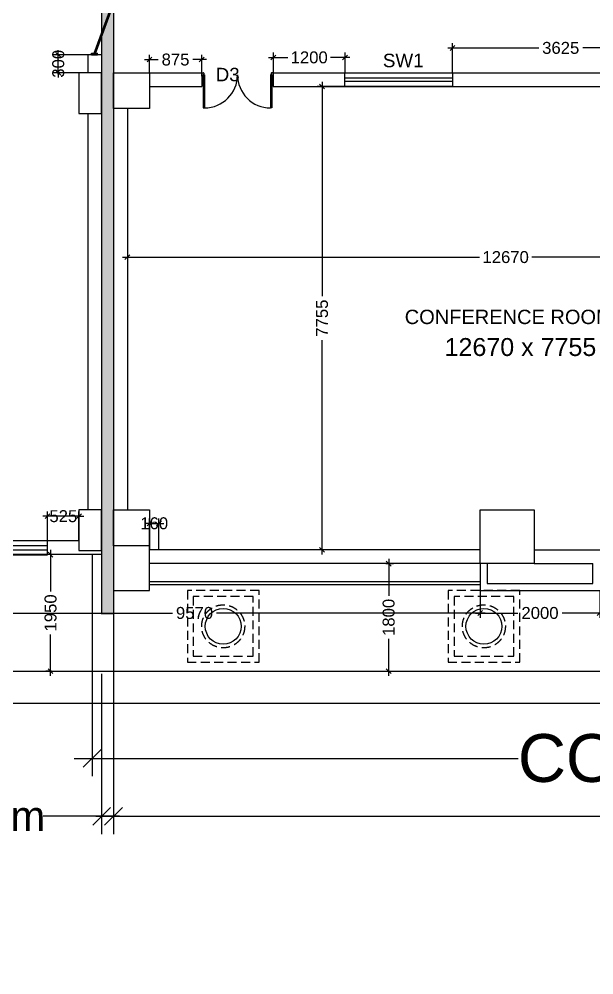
# Model space of a CAD drawing. Extents: x 7620542 to 7843793, y -6476226 to -6093835.
# Drawn here: x 7684907 to 7694532, y -6461907 to -6445912 of the extents above; entities that cross this region are included whole.
import ezdxf
from ezdxf.enums import TextEntityAlignment as Align

# ---------------------------------------------------------------- set-up
doc = ezdxf.new("R2010")
doc.units = 0
doc.header["$LTSCALE"] = 600
doc.header["$MEASUREMENT"] = 0
doc.header["$PDMODE"] = 35
doc.linetypes.add('HIDDEN', pattern=[0.375, 0.25, -0.125])
doc.layers.get('0').update_dxf_attribs({"linetype": 'CONTINUOUS'})
doc.layers.get('Defpoints').update_dxf_attribs({"linetype": 'CONTINUOUS'})
for name, color, linetype in [('chajja', 7, 'CONTINUOUS'), ('DIM', 8, 'CONTINUOUS'), ('DIM-TEXT', 8, 'CONTINUOUS'), ('DIMEN', 5, 'CONTINUOUS'), ('DOOR', 32, 'CONTINUOUS'), ('Exp.Joint', 104, 'CONTINUOUS'), ('joinery', 7, 'CONTINUOUS'), ('LA-column', 3, 'CONTINUOUS'), ('Room Dim', 1, 'CONTINUOUS'), ('TEXT', 6, 'CONTINUOUS'), ('Walls', 7, 'CONTINUOUS'), ('WIN', 151, 'CONTINUOUS'), ('Working Dim', 5, 'CONTINUOUS')]:
    doc.layers.add(name, color=color, linetype=linetype)
doc.styles.add('ari', font='arial.ttf')
doc.styles.add('ARIAL', font='arial.ttf')
doc.styles.add('RT', font='romant.shx')
doc.styles.get("Standard").update_dxf_attribs({"font": 'romans.shx'})
doc.dimstyles.new('int. dim', dxfattribs={"dimtxt": 450, "dimasz": 80, "dimexe": 80, "dimexo": 0, "dimgap": 70, "dimtad": 0, "dimdec": 0, "dimzin": 12, "dimdsep": 46, "dimtxsty": 'ari', "dimblk": 'OBLIQUE', "dimcen": 2, "dimdle": 80, "dimclrd": 256, "dimclre": 256, "dimclrt": 6, "dimadec": 0, "dimazin": 0, "dimtfac": 1, "dimtdec": 0, "dimtix": 1, "dimtmove": 2, "dimatfit": 3, "dimfxl": 1, "dimtolj": 1, "dimtzin": 0, "dimlwd": -1, "dimlwe": -1, "dimarcsym": 0})
doc.dimstyles.new('STANDARD$0', dxfattribs={"dimscale": 0, "dimtxt": 150, "dimasz": 125, "dimexe": 0.75, "dimexo": 1, "dimgap": 25, "dimtad": 1, "dimdec": 0, "dimdsep": 46, "dimtxsty": 'Standard', "dimblk1": 'DOT', "dimblk2": 'DOT', "dimsah": 1, "dimcen": 2.5, "dimclrd": 1, "dimclre": 1, "dimclrt": 3, "dimadec": 0, "dimazin": 0, "dimtfac": 1, "dimtdec": 0, "dimtmove": 0, "dimatfit": 3, "dimldrblk": 'DOT', "dimfxl": 1, "dimtolj": 1, "dimtzin": 0, "dimarcsym": 0})
doc.dimstyles.new('TEXT', dxfattribs={"dimscale": 0, "dimtxt": 600, "dimasz": 300, "dimexe": 300, "dimexo": 30, "dimgap": 50, "dimtad": 0, "dimdec": 0, "dimzin": 0, "dimdsep": 46, "dimtxsty": 'RT', "dimblk": 'OBLIQUE', "dimcen": 0.09, "dimdle": 300, "dimclrd": 256, "dimclre": 256, "dimclrt": 170, "dimadec": 0, "dimazin": 0, "dimtfac": 1, "dimtdec": 0, "dimtofl": 0, "dimtmove": 2, "dimatfit": 3, "dimfxl": 1, "dimfrac": 2, "dimtolj": 1, "dimtzin": 0, "dimlwd": -1, "dimlwe": -1, "dimarcsym": 0})

# ---------------------------------------------------------------- blocks, each defined once
blk = doc.blocks.new('Z$W@#1275')
at = {"layer": 'DOOR'}
for p, q in [((73, 1500), (0, 1500)), ((0, 1500), (0, 1467)), ((0, 1467), (2, 1467)), ((11, 1456), (11, 1458)), ((11, 1456), (47, 1456)), ((47, 1467), (736, 1467)), ((47, 1467), (47, 1439)), ((47, 1456), (47, 1467)), ((47, 1467), (73, 1467)), ((47, 1439), (736, 1439)), ((73, 1467), (73, 1500)), ((736, 1467), (736, 1439)), ((0, 33), (2, 33)), ((0, 0), (0, 33)), ((73, 0), (0, 0)), ((11, 44), (11, 42)), ((11, 44), (47, 44)), ((47, 61), (736, 61)), ((47, 33), (47, 61)), ((47, 44), (47, 33)), ((47, 33), (736, 33)), ((47, 33), (73, 33)), ((73, 33), (73, 0)), ((736, 33), (736, 61))]:
    blk.add_line(p, q, dxfattribs=at)
for centre, start, end in [((11, 1467), 180, 270), ((11, 33), 90, 180)]:
    blk.add_arc(centre, 9.13, start, end, dxfattribs=at)
at = {"layer": 'DOOR', "color": 145}
for centre, start, end in [((47, 1439), 270, 0), ((47, 61), 0, 90)]:
    blk.add_arc(centre, 689, start, end, dxfattribs=at)
blk = doc.blocks.new('_Oblique')
at = {"color": 0, "linetype": 'ByBlock', "lineweight": -2}
blk.add_line((-0.5, -0.5), (0.5, 0.5), dxfattribs=at)
blk = doc.blocks.new('*D411')
at = {"layer": 'Defpoints', "color": 0, "transparency": 16777216}
for p in [(7686719, -6449641, 5), (7699389, -6449641, 14), (7699389, -6449895)]:
    blk.add_point(p, dxfattribs=at)
at = {"layer": 'Working Dim', "transparency": 16777216}
for p, q in [((7686719, -6449641), (7686719, -6449975)), ((7699389, -6449641), (7699389, -6449975)), ((7686639, -6449895), (7692617, -6449895)), ((7699469, -6449895), (7693491, -6449895))]:
    blk.add_line(p, q, dxfattribs=at)
at = {"layer": 'Working Dim', "transparency": 16777216, "xscale": 80, "yscale": 80, "zscale": 80, "rotation": 180}
blk.add_blockref('_Oblique', (7686719, -6449895), dxfattribs=at)
at = {"layer": 'Working Dim', "transparency": 16777216, "xscale": 80, "yscale": 80, "zscale": 80}
blk.add_blockref('_Oblique', (7699389, -6449895), dxfattribs=at)
at = {"layer": 'Working Dim', "color": 6, "transparency": 16777216, "insert": (7693054, -6449895), "char_height": 200, "attachment_point": 5, "style": 'ari'}
blk.add_mtext('\\A1;12670', dxfattribs=at)
blk = doc.blocks.new('*D412')
at = {"layer": 'Defpoints', "color": 0, "transparency": 16777216}
for p in [(7689979, -6447039), (7690595, -6447039, 14), (7690595, -6454794, 8)]:
    blk.add_point(p, dxfattribs=at)
at = {"layer": 'Working Dim', "transparency": 16777216}
for p, q in [((7690595, -6447039), (7689899, -6447039)), ((7689979, -6446959), (7689979, -6450548)), ((7689979, -6454874), (7689979, -6451285)), ((7690595, -6454794), (7689899, -6454794))]:
    blk.add_line(p, q, dxfattribs=at)
at = {"layer": 'Working Dim', "transparency": 16777216, "xscale": 80, "yscale": 80, "zscale": 80}
for p, rotation in [((7689979, -6447039), 90), ((7689979, -6454794), 270)]:
    blk.add_blockref('_Oblique', p, dxfattribs=dict(at, rotation=rotation))
at = {"layer": 'Working Dim', "color": 6, "transparency": 16777216, "insert": (7689979, -6450916), "char_height": 200, "attachment_point": 5, "rotation": 90, "style": 'ari'}
blk.add_mtext('\\A1;7755', dxfattribs=at)
blk = doc.blocks.new('*D828')
at = {"layer": 'Defpoints', "color": 0, "linetype": 'Continuous', "transparency": 16777216}
for p in [(7716349, -6454724, 4), (7686129, -6454884, 0), (7686129, -6458283)]:
    blk.add_point(p, dxfattribs=at)
at = {"layer": 'DIM-TEXT', "transparency": 16777216}
for p, q in [((7716349, -6454724), (7716349, -6458583)), ((7686129, -6454884), (7686129, -6458583)), ((7685829, -6458283), (7693264, -6458283)), ((7716649, -6458283), (7709214, -6458283))]:
    blk.add_line(p, q, dxfattribs=at)
at = {"layer": 'DIM-TEXT', "linetype": 'Continuous', "transparency": 16777216, "xscale": 300, "yscale": 300, "zscale": 300, "rotation": 180}
blk.add_blockref('_Oblique', (7686129, -6458283), dxfattribs=at)
at = {"layer": 'DIM-TEXT', "linetype": 'Continuous', "transparency": 16777216, "xscale": 300, "yscale": 300, "zscale": 300}
blk.add_blockref('_Oblique', (7716349, -6458283), dxfattribs=at)
at = {"layer": 'DIM-TEXT', "color": 170, "linetype": 'Continuous', "transparency": 16777216, "insert": (7701239, -6458283), "char_height": 750, "attachment_point": 5, "style": 'ari'}
blk.add_mtext('\\A1;{\\H1.067x;CONFERENCE ROOMS - 1 & 2}', dxfattribs=at)
blk = doc.blocks.new('*D831')
at = {"layer": 'Defpoints', "color": 0, "transparency": 16777216}
for p in [(7682459, -6456871), (7686289, -6456871, -8), (7686289, -6459253)]:
    blk.add_point(p, dxfattribs=at)
at = {"layer": 'DIM', "color": 8, "transparency": 16777216}
for p, q in [((7682459, -6456871), (7682459, -6459553)), ((7686289, -6456871), (7686289, -6459553)), ((7682159, -6459253), (7683440, -6459253)), ((7686589, -6459253), (7685309, -6459253))]:
    blk.add_line(p, q, dxfattribs=at)
at = {"layer": 'DIM', "color": 8, "transparency": 16777216, "xscale": 300, "yscale": 300, "zscale": 300, "rotation": 180}
blk.add_blockref('_Oblique', (7682459, -6459253), dxfattribs=at)
at = {"layer": 'DIM', "color": 8, "transparency": 16777216, "xscale": 300, "yscale": 300, "zscale": 300}
blk.add_blockref('_Oblique', (7686289, -6459253), dxfattribs=at)
at = {"layer": 'DIM', "color": 7, "transparency": 16777216, "insert": (7684374, -6459253), "char_height": 500, "attachment_point": 5, "style": 'ari'}
blk.add_mtext('\\A1;3.83m', dxfattribs=at)
blk = doc.blocks.new('*D877')
at = {"layer": 'Defpoints', "color": 0, "transparency": 16777216}
for p in [(7686489, -6454804), (7716349, -6455024), (7716349, -6459253)]:
    blk.add_point(p, dxfattribs=at)
at = {"layer": 'DIM', "color": 8, "transparency": 16777216}
for p, q in [((7686489, -6454804), (7686489, -6459553)), ((7716349, -6455024), (7716349, -6459553)), ((7686189, -6459253), (7699720, -6459253)), ((7716649, -6459253), (7703118, -6459253))]:
    blk.add_line(p, q, dxfattribs=at)
at = {"layer": 'DIM', "color": 8, "transparency": 16777216, "xscale": 300, "yscale": 300, "zscale": 300, "rotation": 180}
blk.add_blockref('_Oblique', (7686489, -6459253), dxfattribs=at)
at = {"layer": 'DIM', "color": 8, "transparency": 16777216, "xscale": 300, "yscale": 300, "zscale": 300}
blk.add_blockref('_Oblique', (7716349, -6459253), dxfattribs=at)
at = {"layer": 'DIM', "color": 7, "transparency": 16777216, "insert": (7701419, -6459253), "char_height": 750, "attachment_point": 5, "style": 'ari'}
blk.add_mtext('\\A1;29.86m', dxfattribs=at)
blk = doc.blocks.new('*D1176')
at = {"layer": 'Defpoints', "color": 0, "transparency": 16777216}
for p in [(7687964, -6446589), (7687089, -6446809), (7687964, -6446809)]:
    blk.add_point(p, dxfattribs=at)
at = {"layer": 'Working Dim', "transparency": 16777216}
for p, q in [((7687009, -6446589), (7687235, -6446589)), ((7687089, -6446809), (7687089, -6446509)), ((7688044, -6446589), (7687818, -6446589)), ((7687964, -6446809), (7687964, -6446509))]:
    blk.add_line(p, q, dxfattribs=at)
at = {"layer": 'Working Dim', "transparency": 16777216, "xscale": 80, "yscale": 80, "zscale": 80, "rotation": 180}
blk.add_blockref('_Oblique', (7687089, -6446589), dxfattribs=at)
at = {"layer": 'Working Dim', "transparency": 16777216, "xscale": 80, "yscale": 80, "zscale": 80}
blk.add_blockref('_Oblique', (7687964, -6446589), dxfattribs=at)
at = {"layer": 'Working Dim', "color": 6, "transparency": 16777216, "insert": (7687526, -6446589), "char_height": 200, "attachment_point": 5, "style": 'ari'}
blk.add_mtext('\\A1;875', dxfattribs=at)
blk = doc.blocks.new('Z$W@#5624')
at = {"layer": 'DOOR'}
for p, q in [((19, 470), (840, 769)), ((28, 446), (849, 745)), ((188, 518), (680, 697)), ((676, 709), (685, 685)), ((0, 400), (0, 499)), ((0, 499), (25, 499)), ((25, 400), (25, 499)), ((183, 529), (192, 506)), ((1798, 499), (1773, 499)), ((1773, 400), (1773, 499)), ((1798, 400), (1798, 499)), ((0, 400), (25, 400)), ((19, 470), (28, 446)), ((1770, 453), (949, 154)), ((1779, 429), (957, 130)), ((1610, 381), (1117, 202)), ((1614, 369), (1606, 393)), ((1779, 429), (1770, 453)), ((1798, 400), (1773, 400)), ((1113, 214), (1122, 190))]:
    blk.add_line(p, q, dxfattribs=at)
at = {"layer": 'DOOR', "color": 145}
for centre, start_param, end_param in [((0, 449), 2.617994, 3.665191), ((1798, 449), -0.523599, 0.523599)]:
    blk.add_ellipse(centre, major_axis=(-899, 0), ratio=1, start_param=start_param, end_param=end_param, dxfattribs=at)
blk = doc.blocks.new('*D1860')
at = {"layer": 'Defpoints', "color": 0, "transparency": 16777216}
for p in [(7687249, -6454350), (7687089, -6454794, -20), (7687249, -6454794, -16)]:
    blk.add_point(p, dxfattribs=at)
at = {"layer": 'Working Dim', "transparency": 16777216}
for p, q in [((7687089, -6454794), (7687089, -6454270)), ((7687249, -6454794), (7687249, -6454270)), ((7687089, -6454350), (7687009, -6454350)), ((7687089, -6454350), (7687249, -6454350)), ((7687249, -6454350), (7687329, -6454350))]:
    blk.add_line(p, q, dxfattribs=at)
at = {"layer": 'Working Dim', "transparency": 16777216, "xscale": 80, "yscale": 80, "zscale": 80}
blk.add_blockref('_Oblique', (7687089, -6454350), dxfattribs=at)
at = {"layer": 'Working Dim', "transparency": 16777216, "xscale": 80, "yscale": 80, "zscale": 80, "rotation": 180}
blk.add_blockref('_Oblique', (7687249, -6454350), dxfattribs=at)
at = {"layer": 'Working Dim', "color": 6, "transparency": 16777216, "insert": (7687169, -6454350), "char_height": 200, "attachment_point": 5, "style": 'ari'}
blk.add_mtext('\\A1;160', dxfattribs=at)
blk = doc.blocks.new('A$C760F7CC1')
at = {"layer": 'Working Dim', "color": 8, "linetype": 'HIDDEN'}
for points in [[(0, 1200), (0, 0), (1200, 0), (1200, 1200)], [(100, 1100), (100, 100), (1100, 100), (1100, 1100)]]:
    blk.add_lwpolyline(points, close=True, dxfattribs=at)
blk.add_circle((600, 600), 360, dxfattribs=at)
at = {"layer": 'Working Dim', "color": 3, "linetype": 'Continuous'}
blk.add_circle((600, 600), 300, dxfattribs=at)
blk = doc.blocks.new('*D1910')
at = {"layer": 'Defpoints', "color": 0, "transparency": 16777216}
for p in [(7682829, -6456824, -21), (7720009, -6456824, -21), (7720009, -6457358)]:
    blk.add_point(p, dxfattribs=at)
at = {"layer": 'Working Dim', "transparency": 16777216}
for p, q in [((7682829, -6456824), (7682829, -6457438)), ((7720009, -6456824), (7720009, -6457438)), ((7682749, -6457358), (7700973, -6457358)), ((7720089, -6457358), (7701865, -6457358))]:
    blk.add_line(p, q, dxfattribs=at)
at = {"layer": 'Working Dim', "transparency": 16777216, "xscale": 80, "yscale": 80, "zscale": 80, "rotation": 180}
blk.add_blockref('_Oblique', (7682829, -6457358), dxfattribs=at)
at = {"layer": 'Working Dim', "transparency": 16777216, "xscale": 80, "yscale": 80, "zscale": 80}
blk.add_blockref('_Oblique', (7720009, -6457358), dxfattribs=at)
at = {"layer": 'Working Dim', "color": 6, "transparency": 16777216, "insert": (7701419, -6457358), "char_height": 200, "attachment_point": 5, "style": 'ari'}
blk.add_mtext('\\A1;37180', dxfattribs=at)
blk = doc.blocks.new('*D1911')
at = {"layer": 'Defpoints', "color": 0, "transparency": 16777216}
for p in [(7691048, -6455024, 27), (7691048, -6456824, -21), (7691095, -6456824)]:
    blk.add_point(p, dxfattribs=at)
at = {"layer": 'Working Dim', "transparency": 16777216}
for p, q in [((7691048, -6455024), (7691175, -6455024)), ((7691095, -6454944), (7691095, -6455565)), ((7691095, -6456904), (7691095, -6456283)), ((7691048, -6456824), (7691175, -6456824))]:
    blk.add_line(p, q, dxfattribs=at)
at = {"layer": 'Working Dim', "transparency": 16777216, "xscale": 80, "yscale": 80, "zscale": 80}
for p, rotation in [((7691095, -6455024), 90), ((7691095, -6456824), 270)]:
    blk.add_blockref('_Oblique', p, dxfattribs=dict(at, rotation=rotation))
at = {"layer": 'Working Dim', "color": 6, "transparency": 16777216, "insert": (7691095, -6455924), "char_height": 200, "attachment_point": 5, "rotation": 90, "style": 'ari'}
blk.add_mtext('\\A1;1800', dxfattribs=at)
blk = doc.blocks.new('*D1912')
at = {"layer": 'Defpoints', "color": 0, "transparency": 16777216}
for p in [(7685449, -6454874, 21), (7685434, -6456824), (7685449, -6456824, -21)]:
    blk.add_point(p, dxfattribs=at)
at = {"layer": 'Working Dim', "transparency": 16777216}
for p, q in [((7685449, -6454874), (7685354, -6454874)), ((7685434, -6454794), (7685434, -6455490)), ((7685434, -6456904), (7685434, -6456208)), ((7685449, -6456824), (7685354, -6456824))]:
    blk.add_line(p, q, dxfattribs=at)
at = {"layer": 'Working Dim', "transparency": 16777216, "xscale": 80, "yscale": 80, "zscale": 80}
for p, rotation in [((7685434, -6454874), 90), ((7685434, -6456824), 270)]:
    blk.add_blockref('_Oblique', p, dxfattribs=dict(at, rotation=rotation))
at = {"layer": 'Working Dim', "color": 6, "transparency": 16777216, "insert": (7685434, -6455849), "char_height": 200, "attachment_point": 5, "rotation": 90, "style": 'ari'}
blk.add_mtext('\\A1;1950', dxfattribs=at)
blk = doc.blocks.new('*D1923')
at = {"layer": 'Defpoints', "color": 0, "transparency": 16777216}
for p in [(7692629, -6455474, 27), (7692629, -6455851), (7683059, -6455917, 36)]:
    blk.add_point(p, dxfattribs=at)
at = {"layer": 'Working Dim', "transparency": 16777216}
for p, q in [((7692629, -6455474), (7692629, -6455931)), ((7682979, -6455851), (7687476, -6455851)), ((7683059, -6455917), (7683059, -6455771)), ((7692709, -6455851), (7688212, -6455851))]:
    blk.add_line(p, q, dxfattribs=at)
at = {"layer": 'Working Dim', "transparency": 16777216, "xscale": 80, "yscale": 80, "zscale": 80, "rotation": 180}
blk.add_blockref('_Oblique', (7683059, -6455851), dxfattribs=at)
at = {"layer": 'Working Dim', "transparency": 16777216, "xscale": 80, "yscale": 80, "zscale": 80}
blk.add_blockref('_Oblique', (7692629, -6455851), dxfattribs=at)
at = {"layer": 'Working Dim', "color": 6, "transparency": 16777216, "insert": (7687844, -6455851), "char_height": 200, "attachment_point": 5, "style": 'ari'}
blk.add_mtext('\\A1;9570', dxfattribs=at)
blk = doc.blocks.new('*D1924')
at = {"layer": 'Defpoints', "color": 0, "transparency": 16777216}
for p in [(7692629, -6455474, 27), (7694629, -6455474, 27), (7694629, -6455851)]:
    blk.add_point(p, dxfattribs=at)
at = {"layer": 'Working Dim', "transparency": 16777216}
for p, q in [((7692629, -6455474), (7692629, -6455931)), ((7694629, -6455474), (7694629, -6455931)), ((7692549, -6455851), (7693259, -6455851)), ((7694709, -6455851), (7693999, -6455851))]:
    blk.add_line(p, q, dxfattribs=at)
at = {"layer": 'Working Dim', "transparency": 16777216, "xscale": 80, "yscale": 80, "zscale": 80, "rotation": 180}
blk.add_blockref('_Oblique', (7692629, -6455851), dxfattribs=at)
at = {"layer": 'Working Dim', "transparency": 16777216, "xscale": 80, "yscale": 80, "zscale": 80}
blk.add_blockref('_Oblique', (7694629, -6455851), dxfattribs=at)
at = {"layer": 'Working Dim', "color": 6, "transparency": 16777216, "insert": (7693629, -6455851), "char_height": 200, "attachment_point": 5, "style": 'ari'}
blk.add_mtext('\\A1;2000', dxfattribs=at)
blk = doc.blocks.new('*D1928')
at = {"layer": 'Defpoints', "color": 0, "transparency": 16777216}
for p in [(7685384, -6454231), (7685384, -6454644, -13), (7685909, -6454644, -31)]:
    blk.add_point(p, dxfattribs=at)
at = {"layer": 'Working Dim', "transparency": 16777216}
for p, q in [((7685384, -6454231), (7685304, -6454231)), ((7685384, -6454644), (7685384, -6454151)), ((7685909, -6454231), (7685384, -6454231)), ((7685909, -6454644), (7685909, -6454151)), ((7685909, -6454231), (7685989, -6454231))]:
    blk.add_line(p, q, dxfattribs=at)
at = {"layer": 'Working Dim', "transparency": 16777216, "xscale": 80, "yscale": 80, "zscale": 80}
blk.add_blockref('_Oblique', (7685384, -6454231), dxfattribs=at)
at = {"layer": 'Working Dim', "transparency": 16777216, "xscale": 80, "yscale": 80, "zscale": 80, "rotation": 180}
blk.add_blockref('_Oblique', (7685909, -6454231), dxfattribs=at)
at = {"layer": 'Working Dim', "color": 6, "transparency": 16777216, "insert": (7685647, -6454231), "char_height": 200, "attachment_point": 5, "style": 'ari'}
blk.add_mtext('\\A1;525', dxfattribs=at)
blk = doc.blocks.new('*D2134')
at = {"layer": 'Defpoints', "color": 0, "transparency": 16777216}
for p in [(7690364, -6446553), (7689164, -6446809), (7690364, -6446809)]:
    blk.add_point(p, dxfattribs=at)
at = {"layer": 'Working Dim', "transparency": 16777216}
for p, q in [((7689084, -6446553), (7689405, -6446553)), ((7689164, -6446809), (7689164, -6446473)), ((7690444, -6446553), (7690123, -6446553)), ((7690364, -6446809), (7690364, -6446473))]:
    blk.add_line(p, q, dxfattribs=at)
at = {"layer": 'Working Dim', "transparency": 16777216, "xscale": 80, "yscale": 80, "zscale": 80, "rotation": 180}
blk.add_blockref('_Oblique', (7689164, -6446553), dxfattribs=at)
at = {"layer": 'Working Dim', "transparency": 16777216, "xscale": 80, "yscale": 80, "zscale": 80}
blk.add_blockref('_Oblique', (7690364, -6446553), dxfattribs=at)
at = {"layer": 'Working Dim', "color": 6, "transparency": 16777216, "insert": (7689764, -6446553), "char_height": 200, "attachment_point": 5, "style": 'ari'}
blk.add_mtext('\\A1;1200', dxfattribs=at)
blk = doc.blocks.new('*D2135')
at = {"layer": 'Defpoints', "color": 0, "transparency": 16777216}
for p in [(7695789, -6446394), (7692164, -6446809), (7695789, -6446809)]:
    blk.add_point(p, dxfattribs=at)
at = {"layer": 'Working Dim', "transparency": 16777216}
for p, q in [((7692084, -6446394), (7693607, -6446394)), ((7692164, -6446809), (7692164, -6446314)), ((7695869, -6446394), (7694346, -6446394)), ((7695789, -6446809), (7695789, -6446314))]:
    blk.add_line(p, q, dxfattribs=at)
at = {"layer": 'Working Dim', "transparency": 16777216, "xscale": 80, "yscale": 80, "zscale": 80, "rotation": 180}
blk.add_blockref('_Oblique', (7692164, -6446394), dxfattribs=at)
at = {"layer": 'Working Dim', "transparency": 16777216, "xscale": 80, "yscale": 80, "zscale": 80}
blk.add_blockref('_Oblique', (7695789, -6446394), dxfattribs=at)
at = {"layer": 'Working Dim', "color": 6, "transparency": 16777216, "insert": (7693976, -6446394), "char_height": 200, "attachment_point": 5, "style": 'ari'}
blk.add_mtext('\\A1;3625', dxfattribs=at)
blk = doc.blocks.new('*D2141')
at = {"layer": 'Defpoints', "color": 0, "transparency": 16777216}
for p in [(7685563, -6446509), (7686059, -6446509), (7686059, -6446809)]:
    blk.add_point(p, dxfattribs=at)
at = {"layer": 'Working Dim', "transparency": 16777216}
for p, q in [((7685563, -6446509), (7685563, -6446429)), ((7686059, -6446509), (7685483, -6446509)), ((7685563, -6446809), (7685563, -6446509)), ((7686059, -6446809), (7685483, -6446809)), ((7685563, -6446809), (7685563, -6446889))]:
    blk.add_line(p, q, dxfattribs=at)
at = {"layer": 'Working Dim', "transparency": 16777216, "xscale": 80, "yscale": 80, "zscale": 80}
for p, rotation in [((7685563, -6446509), 270), ((7685563, -6446809), 90)]:
    blk.add_blockref('_Oblique', p, dxfattribs=dict(at, rotation=rotation))
at = {"layer": 'Working Dim', "color": 6, "transparency": 16777216, "insert": (7685563, -6446659), "char_height": 200, "attachment_point": 5, "rotation": 90, "style": 'ari'}
blk.add_mtext('\\A1;300', dxfattribs=at)

msp = doc.modelspace()

# ---------------------------------------------------------------- hatches: boundary and pattern name
at = {"layer": 'Exp.Joint', "linetype": 'HIDDEN'}
msp.add_hatch(color=256, dxfattribs=at).paths.add_polyline_path([(7686489.139, -6334860.673), (7686289.139, -6334860.673), (7686289.139, -6455862.509), (7686489.139, -6455862.509)])

# ---------------------------------------------------------------- linework, layer by layer
at = {"layer": 'chajja', "color": 6, "linetype": 'Continuous'}
msp.add_line((7682829.033, -6456823.679, -62.696), (7720009.232, -6456823.679, -62.696), dxfattribs=at)
at = {"layer": 'Exp.Joint', "linetype": 'HIDDEN', "const_width": 20, "elevation": -9.884}
msp.add_lwpolyline([(7686489.139, -6334860.673), (7686289.139, -6334860.673), (7686289.139, -6455862.509), (7686489.139, -6455862.509)], close=True, dxfattribs=at)
at = {"layer": 'LA-column', "color": 2, "flags": 128}
for points, elevation in [([(7686289.144, -6447488.886), (7686289.144, -6446808.886), (7685909.144, -6446808.886), (7685909.144, -6447488.886)], -12.739), ([(7687089.144, -6447408.886), (7686489.144, -6447408.886), (7686489.144, -6446808.886), (7687089.144, -6446808.886)], -14.639), ([(7686289.144, -6454123.912), (7685909.144, -6454123.912), (7685909.144, -6454803.912), (7686289.144, -6454803.912)], -18.559), ([(7687089.144, -6454723.934), (7686489.144, -6454723.934), (7686489.144, -6454123.934), (7687089.144, -6454123.934)], -14.639), ([(7693528.935, -6455023.934), (7692628.935, -6455023.934), (7692628.935, -6454123.934), (7693528.935, -6454123.934)], -13.307)]:
    msp.add_lwpolyline(points, close=True, dxfattribs=dict(at, elevation=elevation))
at = {"layer": 'Walls'}
for p, q in [((7686059.144, -6446508.876, -14.83), (7686059.144, -6446808.92, -14.83)), ((7686289.144, -6446508.876, -14.83), (7686289.144, -6446808.92, -14.83)), ((7685909.144, -6454643.885, -14.83), (7682459.143, -6454645.026, 9.722)), ((7686489.052, -6454723.833, -14.83), (7686488.961, -6455023.833, -14.83)), ((7686489.052, -6454723.833, -14.83), (7686488.961, -6455023.833, -14.83)), ((7687089.052, -6454723.833, -14.83), (7687089.052, -6454793.833, -14.83)), ((7686288.876, -6454873.802, -14.83), (7681259.092, -6454873.802, -49.028)), ((7686288.966, -6454803.811, -14.83), (7686288.876, -6454873.802, -14.83)), ((7686288.966, -6454803.811, -14.83), (7686288.876, -6454873.802, -14.83)), ((7686489.095, -6455023.833, -14.83), (7686488.961, -6455023.833, -14.83))]:
    msp.add_line(p, q, dxfattribs=at)
at = {"layer": 'Walls', "linetype": 'Continuous'}
for p, q in [((7686289.144, -6446508.876, -14.83), (7686059.144, -6446508.876, -14.83)), ((7687089.144, -6446808.92, -14.83), (7687963.715, -6446808.92, -14.83)), ((7687963.715, -6446808.92, -14.83), (7687963.715, -6447038.92, -14.83)), ((7689163.715, -6446808.92, -14.83), (7692753.981, -6446808.92, -14.83)), ((7689163.715, -6446808.92, -14.83), (7689163.715, -6447038.92, -14.83)), ((7692753.981, -6446808.92, -14.83), (7700918.835, -6446808.92, -14.83)), ((7687089.144, -6447038.92, -14.83), (7687963.715, -6447038.92, -14.83)), ((7689163.715, -6447038.92, -14.83), (7699388.705, -6447038.92, -14.83)), ((7686059.144, -6447488.92, -14.83), (7686059.144, -6454123.916, -14.83)), ((7686289.144, -6447488.92, -14.83), (7686289.144, -6454123.916, -14.83)), ((7686489.144, -6447408.886, -14.83), (7686489.144, -6454123.916, -14.83)), ((7686719.144, -6447408.886, -14.83), (7686719.144, -6454123.916, -14.83)), ((7693529.029, -6454793.934, 4.007), (7694629.053, -6454793.934, 4.007)), ((7693529.029, -6455023.934, 4.007), (7694514.053, -6455023.934, 4.007)), ((7694514.053, -6455358.746, -36.104), (7694514.053, -6455023.764, -36.104))]:
    msp.add_line(p, q, dxfattribs=at)
at = {"layer": 'Walls', "color": 6, "linetype": 'Continuous'}
for p, q in [((7692628.843, -6454793.833, -14.83), (7687089.052, -6454793.833, -14.83)), ((7692628.843, -6455023.833, -14.83), (7687089.144, -6455023.833, -14.83))]:
    msp.add_line(p, q, dxfattribs=at)
at = {"layer": 'Walls', "elevation": -14.83}
msp.add_lwpolyline([(7686489.058, -6454723.934), (7686489.144, -6455473.916), (7687089.144, -6455473.916), (7687089.144, -6454793.833)], dxfattribs=at)
at = {"layer": 'Walls', "linetype": 'Continuous', "elevation": -36.104}
for points in [[(7692629.053, -6455023.746), (7692629.053, -6455473.746), (7694629.053, -6455473.746)], [(7692744.053, -6455023.746), (7692744.053, -6455358.746), (7694514.053, -6455358.746)]]:
    msp.add_lwpolyline(points, dxfattribs=at)
at = {"layer": 'WIN', "color": 4, "linetype": 'Continuous'}
for p, q in [((7687089.144, -6455323.746, -36.104), (7692629.053, -6455323.746, -36.104)), ((7687089.144, -6455373.746, -36.104), (7692629.053, -6455373.746, -36.104))]:
    msp.add_line(p, q, dxfattribs=at)
at = {"layer": 'WIN', "linetype": 'Continuous'}
for points, elevation in [([(7690363.715, -6446808.92), (7692163.715, -6446808.92), (7692163.715, -6447038.92), (7690363.715, -6447038.92)], -14.83), ([(7690363.715, -6446891.704), (7692163.715, -6446891.704), (7692163.715, -6446956.137), (7690363.715, -6446956.137)], -14.83), ([(7683584.05, -6454874.405), (7685384.05, -6454874.405), (7685384.05, -6454644.405), (7683584.05, -6454644.405)], 6.992), ([(7683584.05, -6454791.622), (7685384.05, -6454791.622), (7685384.05, -6454727.188), (7683584.05, -6454727.188)], 6.992)]:
    msp.add_lwpolyline(points, close=True, dxfattribs=dict(at, elevation=elevation))

# ---------------------------------------------------------------- block references
for p in [(7687724.047, -6456673.747, -36.104), (7692089.061, -6456673.747, -40.86)]:
    msp.add_blockref('A$C760F7CC1', p)
at = {"layer": 'DIMEN', "xscale": 0.8000117540359497, "yscale": 0.8000117540359497, "zscale": 0.8000117540359497, "rotation": 270}
msp.add_blockref('Z$W@#1275', (7687963.715, -6446808.92, -14.83), dxfattribs=at)
at = {"layer": 'DOOR', "linetype": 'Continuous', "xscale": -1.001247152686119, "yscale": 1.001247152686119, "zscale": 1.001247151760859, "rotation": 270}
msp.add_blockref('Z$W@#5624', (7685717.895, -6446508.681, -14.83), dxfattribs=at)

# ---------------------------------------------------------------- texts
at = {"layer": 'joinery', "style": 'ari'}
for s, p in [('SW1', (7691338.834, -6446716.03, -14.83)), ('D3', (7688399.349, -6446951.773, -14.83))]:
    msp.add_text(s, height=225, dxfattribs=at).set_placement(p, align=Align.CENTER)
at = {"layer": 'Room Dim', "style": 'ARIAL'}
msp.add_text('12670 x 7755', height=300, dxfattribs=at).set_placement((7693301.308, -6451549.267, -14.83), align=Align.CENTER)
at = {"layer": 'TEXT', "color": 7, "style": 'ARIAL'}
msp.add_text('CONFERENCE ROOM - 01', height=240, dxfattribs=at).set_placement((7693440.816, -6451015.149, -14.83), align=Align.CENTER)

# ---------------------------------------------------------------- dimensions: what is measured, and where the dimension line sits
at = {"layer": 'DIM'}
dim = msp.add_linear_dim(base=(7716349.054, -6459253.401, -14.83), p1=(7686489.12, -6454803.894, -14.83), p2=(7716349.054, -6455023.916, -14.83), angle=180, dimstyle='STANDARD$0', override={"dimscale": 1, "dimtxt": 750, "dimasz": 300, "dimexe": 300, "dimexo": 0, "dimgap": 1, "dimtad": 0, "dimdec": 2, "dimlfac": 0.001, "dimzin": 0, "dimpost": 'm', "dimtxsty": 'ari', "dimblk1": 'Oblique', "dimblk2": 'Oblique', "dimcen": 0, "dimdle": 300, "dimclrd": 8, "dimclre": 8, "dimclrt": 7, "dimadec": 2, "dimtdec": 2, "dimtmove": 2, "dimfxl": 0.75, "dimfrac": 1, "dimlwd": 65535, "dimlwe": 65535}, dxfattribs=at)
dim.commit()
dim.dimension.update_dxf_attribs({"geometry": '*D877', "text_midpoint": (7701419.087, -6459253.401, -14.83)})
dim = msp.add_linear_dim(base=(7686289.144, -6459253.401, -14.83), p1=(7682459.143, -6456871.042, -14.83), p2=(7686289.144, -6456871.048, -22.478), dimstyle='STANDARD$0', override={"dimscale": 1, "dimtxt": 500, "dimasz": 300, "dimexe": 300, "dimexo": 0, "dimgap": 1, "dimtad": 0, "dimdec": 2, "dimlfac": 0.001, "dimzin": 0, "dimpost": 'm', "dimtxsty": 'ari', "dimblk1": 'Oblique', "dimblk2": 'Oblique', "dimcen": 0, "dimdle": 300, "dimclrd": 8, "dimclre": 8, "dimclrt": 7, "dimadec": 2, "dimtdec": 2, "dimtmove": 2, "dimfxl": 0.75, "dimfrac": 1, "dimlwd": 65535, "dimlwe": 65535}, dxfattribs=at)
dim.commit()
dim.dimension.update_dxf_attribs({"geometry": '*D831', "text_midpoint": (7684374.143, -6459253.401, -14.83)})
at = {"layer": 'DIM-TEXT', "linetype": 'Continuous'}
dim = msp.add_linear_dim(base=(7686128.698, -6458283.434, -13.458), p1=(7716349.144, -6454723.934, -9.699), p2=(7686128.698, -6454883.903, -13.806), angle=180, text='{\\H1.067x;CONFERENCE ROOMS - 1 & 2}', dimstyle='TEXT', override={"dimscale": 1, "dimtxt": 750, "dimexo": 0, "dimtxsty": 'ari'}, dxfattribs=at)
dim.commit()
dim.dimension.update_dxf_attribs({"geometry": '*D828', "text_midpoint": (7701238.921, -6458283.434, -13.458)})
at = {"layer": 'Working Dim', "color": 7}
for base, p1, p2, picture, middle in [((7695788.705, -6446394.316, -14.83), (7692163.715, -6446808.92, -14.83), (7695788.705, -6446808.92, -14.83), '*D2135', (7693976.21, -6446394.316, -14.83)), ((7690363.715, -6446552.727, -14.83), (7689163.715, -6446808.92, -14.83), (7690363.715, -6446808.92, -14.83), '*D2134', (7689763.715, -6446552.727, -14.83))]:
    dim = msp.add_linear_dim(base=base, p1=p1, p2=p2, dimstyle='int. dim', override={"dimtxt": 200, "dimarcsym": 1}, dxfattribs=at)
    dim.commit()
    dim.dimension.update_dxf_attribs({"geometry": picture, "text_midpoint": middle})
dim = msp.add_linear_dim(base=(7685563.324, -6446508.876, -14.83), p1=(7686059.144, -6446808.92, -14.83), p2=(7686059.144, -6446508.876, -14.83), angle=90, dimstyle='int. dim', override={"dimtxt": 200, "dimarcsym": 1}, dxfattribs=at)
dim.commit()
dim.dimension.update_dxf_attribs({"geometry": '*D2141', "text_midpoint": (7685563.324, -6446658.898, -14.83)})
at = {"layer": 'Working Dim'}
for base, p1, p2, override, picture, middle in [((7687963.715, -6446589.266, -14.83), (7687089.144, -6446808.92, -14.83), (7687963.715, -6446808.92, -14.83), {"dimtxt": 200, "dimarcsym": 1}, '*D1176', (7687526.429, -6446589.266, -14.83)), ((7699388.705, -6449894.727, -14.83), (7686719.144, -6449641.259, -9.508), (7699388.705, -6449641.259, -0.649), {"dimtxt": 200}, '*D411', (7693053.925, -6449894.727, -14.83)), ((7685384.05, -6454231.472, 20.469), (7685909.144, -6454644.063, -10.986), (7685384.05, -6454644.063, 6.992), {"dimtxt": 200, "dimarcsym": 1}, '*D1928', (7685646.597, -6454231.472, 20.469)), ((7687249.052, -6454349.929, 1.319), (7687088.966, -6454793.833, -18.885), (7687249.052, -6454793.833, -14.83), {"dimtxt": 200}, '*D1860', (7687169.009, -6454349.929, 1.319)), ((7692629.024, -6455851.144, 30.817), (7683059.005, -6455917.018, 66.385), (7692629.024, -6455473.886, 57.409), {"dimtxt": 200, "dimarcsym": 1}, '*D1923', (7687844.014, -6455851.144, 30.817)), ((7694629.024, -6455851.144, 30.817), (7692629.024, -6455473.886, 57.409), (7694629.024, -6455473.886, 57.409), {"dimtxt": 200, "dimarcsym": 1}, '*D1924', (7693629.024, -6455851.144, 30.817)), ((7720009.232, -6457357.607, -41.423), (7682829.033, -6456823.679, -62.696), (7720009.232, -6456823.679, -62.696), {"dimtxt": 200, "dimarcsym": 1}, '*D1910', (7701419.133, -6457357.607, -41.423))]:
    dim = msp.add_linear_dim(base=base, p1=p1, p2=p2, dimstyle='int. dim', override=override, dxfattribs=at)
    dim.commit()
    dim.dimension.update_dxf_attribs({"geometry": picture, "text_midpoint": middle})
for base, p1, p2, override, picture, middle in [((7689978.724, -6447038.92, -14.83), (7690595.286, -6454793.833, -6.851), (7690595.286, -6447038.92, -0.649), {"dimtxt": 200}, '*D412', (7689978.724, -6450916.377, -14.83)), ((7685433.65, -6456823.679, -41.423), (7685449.188, -6454873.802, -20.54), (7685449.188, -6456823.679, -62.696), {"dimtxt": 200, "dimarcsym": 1}, '*D1912', (7685433.65, -6455848.741, -41.423)), ((7691094.825, -6456823.679, -41.423), (7691048.158, -6455023.833, -14.83), (7691048.158, -6456823.679, -62.696), {"dimtxt": 200, "dimarcsym": 1}, '*D1911', (7691094.825, -6455923.756, -41.423))]:
    dim = msp.add_linear_dim(base=base, p1=p1, p2=p2, angle=90, dimstyle='int. dim', override=override, dxfattribs=at)
    dim.commit()
    dim.dimension.update_dxf_attribs({"geometry": picture, "text_midpoint": middle})

doc.saveas('drawing.dxf')
